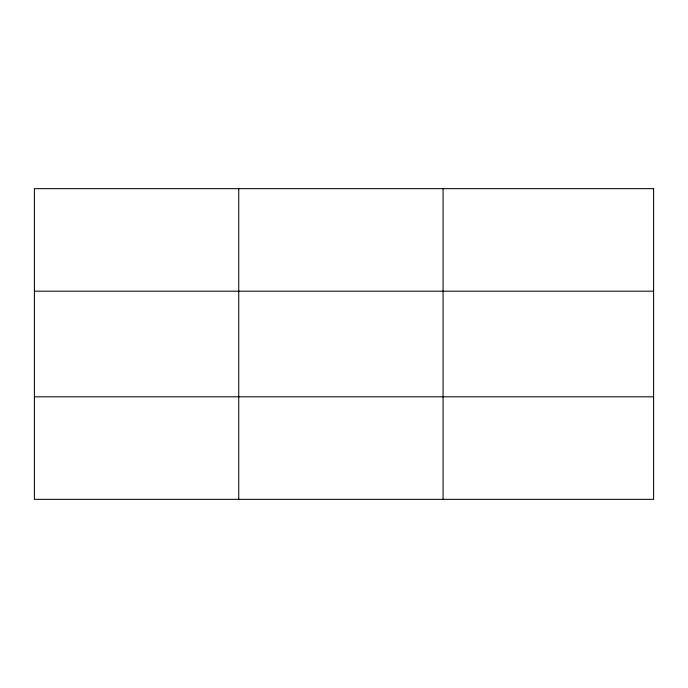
<?xml version="1.0" encoding="UTF-8"?>
<svg xmlns="http://www.w3.org/2000/svg" width="688" height="688" viewBox="0 0 688 688"><rect width="100%" height="100%" fill="white"/><g stroke="black" fill="none" stroke-linecap="round" stroke-linejoin="round"><path stroke-width="1.03" d="M238.736 188.658L238.736 499.342M443.072 188.658L443.072 499.342M34.4 291.187L653.6 291.187M34.4 396.813L653.6 396.813M653.6 188.658L653.6 499.342L34.4 499.342L34.4 188.658L653.6 188.658"/></g></svg>
